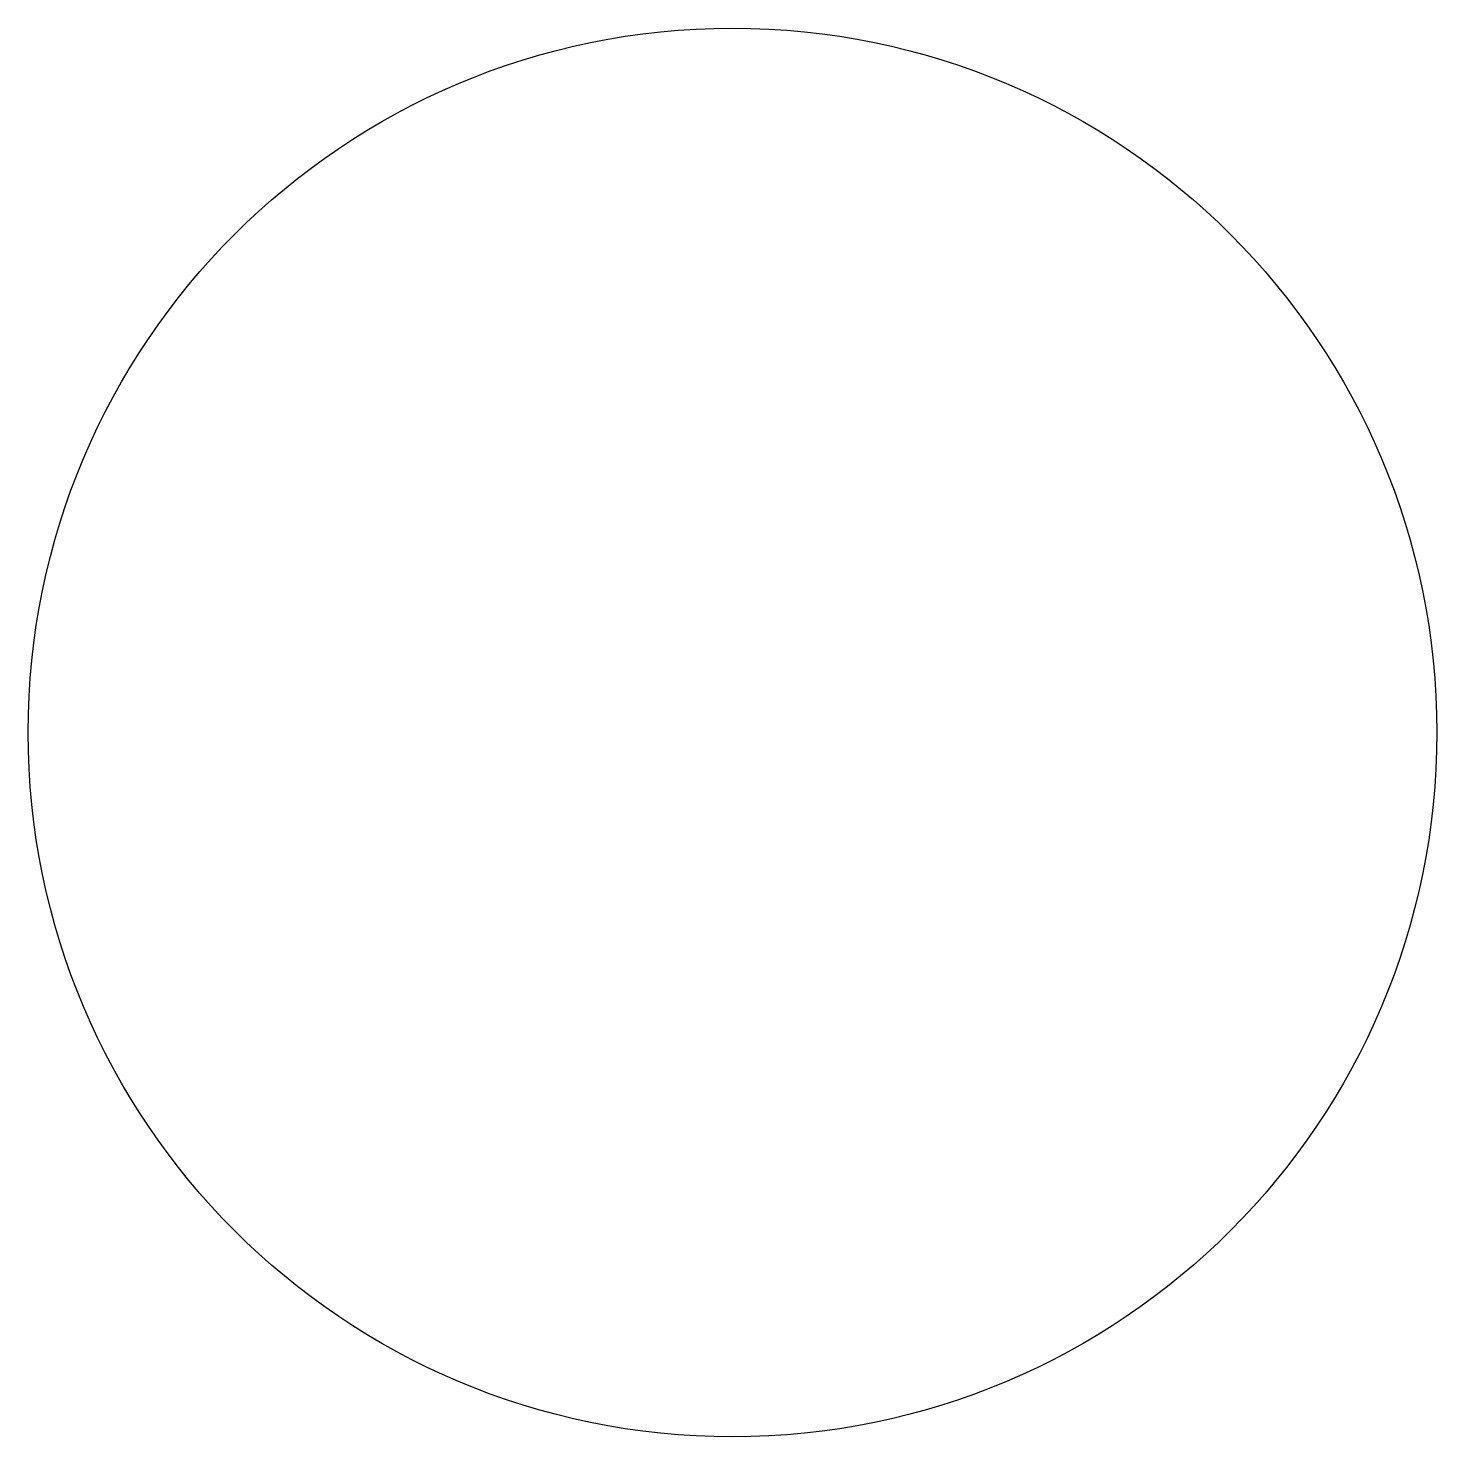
# Model space of a CAD drawing. Header units: inches. Extents: x 5.58 to 13.08, y 1.87 to 9.37.
import ezdxf

# ---------------------------------------------------------------- set-up
doc = ezdxf.new("R2010")
doc.units = ezdxf.units.IN
doc.header["$MEASUREMENT"] = 0

msp = doc.modelspace()

# ---------------------------------------------------------------- linework, layer by layer
at = {"color": 7, "linetype": 'Continuous'}
msp.add_circle((9.3286, 5.6238), 3.75, dxfattribs=at)

doc.saveas('drawing.dxf')
